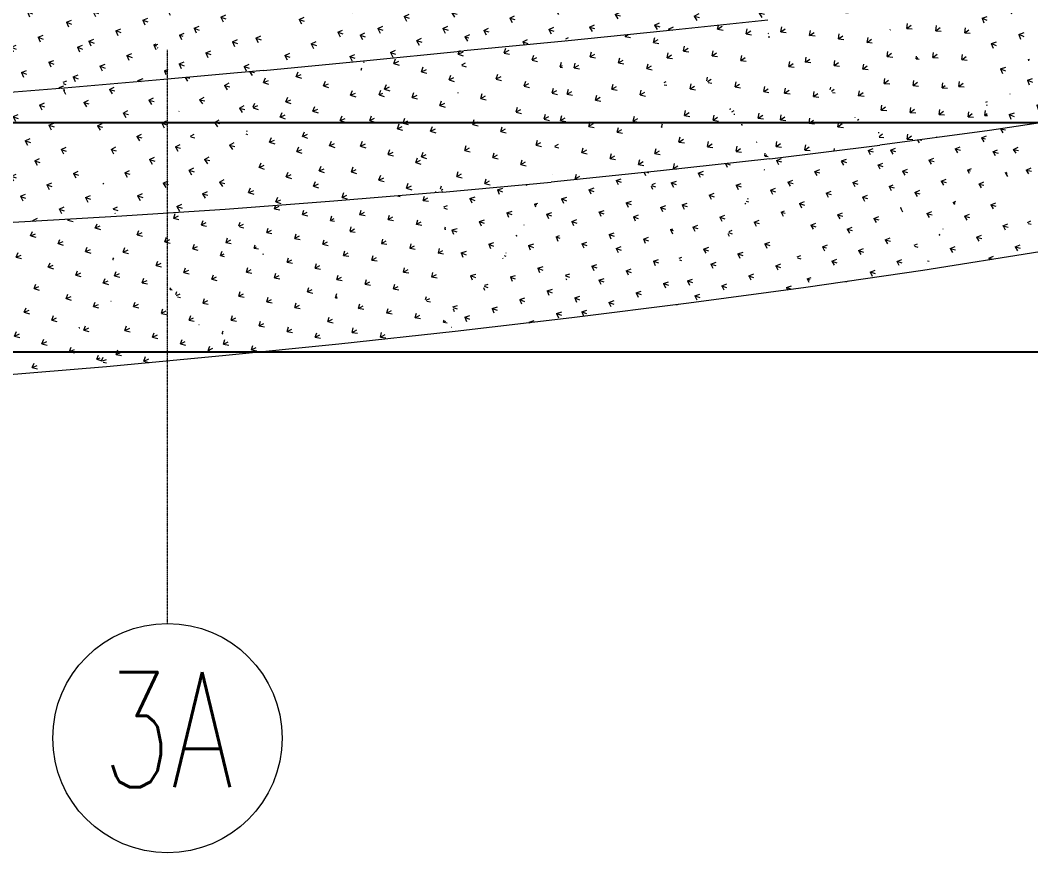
# Model space of a CAD drawing. Header units: millimetres. Extents: x 12827 to 178996, y -27589 to 73652.
# Drawn here: x 65843 to 74657, y -27589 to -20330 of the extents above; entities that cross this region are included whole.
import ezdxf

# ---------------------------------------------------------------- set-up
doc = ezdxf.new("R2010")
doc.units = ezdxf.units.MM
doc.linetypes.add('Grid Line__1_200_', pattern=[10.5, 6, -1.5, 1.5, -1.5])
for name, color, linetype, lineweight in [('A-ANNO-DIMS', 211, 'Continuous', 5), ('A-ANNO-NOTE', 131, 'Continuous', 25), ('A-FLOR', 192, 'Continuous', 9), ('A-FLOR-PATT', 8, 'Continuous', 9), ('S-GRID', 1, 'Continuous', 5), ('S-GRID-IDEN', 1, 'Continuous', 25)]:
    doc.layers.add(name, color=color, linetype=linetype, lineweight=lineweight)
doc.styles.add('RomanS', font='romans__.ttf', dxfattribs={"width": 0.7, "height": 1003.164557})
doc.styles.add('Swis721 BT_3', font='swiss.ttf', dxfattribs={"height": 567.642527})
doc.dimstyles.new('DLN_3mm', dxfattribs={"dimscale": 304.8, "dimtxt": 600, "dimasz": 1.312336, "dimexe": 0.656168, "dimexo": 0.0625, "dimgap": 0.656168, "dimtad": 1, "dimdec": 0, "dimzin": 0, "dimdsep": 46, "dimtxsty": 'Swis721 BT_3', "dimsah": 1, "dimcen": 0.09, "dimadec": 0, "dimazin": 0, "dimtfac": 1, "dimtdec": 4, "dimtix": 1, "dimtmove": 0, "dimatfit": 3, "dimfxl": 0.656168, "dimfxlon": 1, "dimtvp": 1, "dimtolj": 1, "dimtzin": 0, "dimarcsym": 2})

# ---------------------------------------------------------------- blocks, each defined once
blk = doc.blocks.new('Grid - Bubble - 10mm-1724413-Copy of 1_F')
at = {"layer": 'A-ANNO-NOTE', "lineweight": 5}
blk.add_circle((0, 0), 5, dxfattribs=at)
blk = doc.blocks.new('DIMBLOCK15-Copy of 1_F')
at = {"layer": 'A-ANNO-DIMS', "color": 0, "lineweight": -2, "transparency": 16777216}
for p, q in [((40689.3, -23039.7), (40689.3, -23420.7)), ((88339.3, -23039.7), (88339.3, -23420.7)), ((41089.3, -23220.7), (87939.3, -23220.7))]:
    blk.add_line(p, q, dxfattribs=at)
at = {"layer": 'A-ANNO-DIMS', "color": 0, "transparency": 16777216}
for points in [[(41089.3, -23154), (41089.3, -23287.4), (40689.3, -23220.7)], [(87939.3, -23154), (87939.3, -23287.4), (88339.3, -23220.7)]]:
    blk.add_solid(points, dxfattribs=at)
at = {"layer": 'Defpoints', "color": 0, "transparency": 16777216}
for p in [(40689.3, -23020.7), (88339.3, -23020.7), (88339.3, -23220.7)]:
    blk.add_point(p, dxfattribs=at)
at = {"layer": 'A-ANNO-DIMS', "color": 0, "transparency": 16777216, "insert": (64514.3, -22729), "char_height": 567.64, "width": 2628.571, "attachment_point": 5, "style": 'Swis721 BT_3'}
blk.add_mtext('\\A1;47650', dxfattribs=at)
blk = doc.blocks.new('DIMBLOCK16-Copy of 1_F')
at = {"layer": 'A-ANNO-DIMS', "color": 0, "lineweight": -2, "transparency": 16777216}
for p, q in [((40689.3, -21039.7), (40689.3, -21420.7)), ((75939.3, -21039.7), (75939.3, -21420.7)), ((41089.3, -21220.7), (75539.3, -21220.7))]:
    blk.add_line(p, q, dxfattribs=at)
at = {"layer": 'A-ANNO-DIMS', "color": 0, "transparency": 16777216}
for points in [[(41089.3, -21154), (41089.3, -21287.4), (40689.3, -21220.7)], [(75539.3, -21154), (75539.3, -21287.4), (75939.3, -21220.7)]]:
    blk.add_solid(points, dxfattribs=at)
at = {"layer": 'Defpoints', "color": 0, "transparency": 16777216}
for p in [(40689.3, -21020.7), (75939.3, -21020.7), (75939.3, -21220.7)]:
    blk.add_point(p, dxfattribs=at)
at = {"layer": 'A-ANNO-DIMS', "color": 0, "transparency": 16777216, "insert": (58314.3, -20729), "char_height": 567.64, "width": 2628.571, "attachment_point": 5, "style": 'Swis721 BT_3'}
blk.add_mtext('\\A1;35250', dxfattribs=at)

msp = doc.modelspace()

# ---------------------------------------------------------------- hatches: boundary and pattern name
at = {"layer": 'A-FLOR-PATT'}
h = msp.add_hatch(dxfattribs=at)
h.set_pattern_fill('FP_444', color=256, style=0, pattern_type=2)
h.set_pattern_definition([(344.424, (15079.83, 30607.51), (225.1671, 110.74505), [47.136, -308.383]), (299.632, (15079.83, 30607.5), (225.16764, 110.7443), [44.481, -192.752]), (26.19, (15079.83, 30607.51), (-117.29715, 206.20605), [47.049, -203.879])])
h.paths.add_polyline_path([(70593.79941, -20511.91643), (71025.07861, -19292.90542), (70177.19, -19358.16842), (70474.39604, -20181.24365)], flags=0)
h = msp.add_hatch(dxfattribs=at)
h.set_pattern_fill('FP_433', color=256, style=0, pattern_type=2)
h.set_pattern_definition([(344.625, (15178.03, 30085.25), (225.12186, 111.39595), [47.071, -307.962]), (299.695, (15178.03, 30085.25), (225.1203, 111.3981), [44.362, -192.237]), (26.328, (15178.03, 30085.25), (-117.20746, 205.52786), [47.095, -204.08])])
h.paths.add_polyline_path([(70593.79941, -20511.91643), (71478.14851, -20423.28326), (71025.07861, -19292.90542), (70625.15732, -20423.28326)], flags=0)
h = msp.add_hatch(dxfattribs=at)
h.set_pattern_fill('FP_445', color=256, style=0, pattern_type=2)
h.set_pattern_definition([(345.448, (14124.1, 29153.4), (223.0704, 114.25805), [47.158, -308.527]), (300.762, (14124.1, 29153.4), (223.07045, 114.2577), [44.432, -192.538]), (27.121, (14124.1, 29153.4), (-121.2015, 203.6297), [46.993, -203.637])])
h.paths.add_polyline_path([(71478.14851, -20423.28326), (71876.696, -19224.15351), (71025.07861, -19292.90542), (71426.3259, -20293.98948)], flags=0)
h = msp.add_hatch(dxfattribs=at)
h.set_pattern_fill('FP_435', color=256, style=0, pattern_type=2)
h.set_pattern_definition([(345.664, (14243.86, 28613.82), (223.0237, 114.95526), [47.09, -308.088]), (300.829, (14243.86, 28613.82), (223.0245, 114.9528), [44.304, -191.985]), (27.268, (14243.86, 28613.82), (-121.0936, 202.9013), [47.045, -203.862])])
h.paths.add_polyline_path([(71478.14851, -20423.28326), (72364.45132, -20329.90946), (71876.696, -19224.15351), (71509.18259, -20329.90946)], flags=0)
h = msp.add_hatch(dxfattribs=at)
h.set_pattern_fill('FP_432', color=256, style=0, pattern_type=2)
h.set_pattern_definition([(343.448, (16035.82, 32030.35), (227.1307, 107.3721), [47.108, -308.205]), (298.543, (16035.82, 32030.35), (227.1294, 107.3739), [44.523, -192.933]), (25.302, (16035.82, 32030.35), (-113.46, 208.59546), [47.106, -204.125])])
h.paths.add_polyline_path([(69712.77093, -20597.99516), (70177.19, -19358.16842), (69334.57356, -19422.24071), (69355.33525, -19486.78545)], flags=0)
h = msp.add_hatch(dxfattribs=at)
h.set_pattern_fill('FP_434', color=256, style=0, pattern_type=2)
h.set_pattern_definition([(343.633, (16112.11, 31529.91), (227.0849, 107.9766), [47.047, -307.805]), (298.6, (16112.11, 31529.9), (227.0842, 107.97745), [44.413, -192.458]), (25.43, (16112.11, 31529.9), (-113.386, 207.97025), [47.147, -204.302])])
h.paths.add_polyline_path([(69712.77093, -20597.99516), (70593.79941, -20511.91643), (70177.19, -19358.16842), (69745.01463, -20511.91643)], flags=0)
h = msp.add_hatch(dxfattribs=at)
h.set_pattern_fill('FP_443', color=256, style=0, pattern_type=2)
h.set_pattern_definition([(342.496, (17010, 33420.07), (229.00388, 104.0457), [47.077, -307.997]), (297.473, (17010, 33420.07), (229.0022, 104.04845), [44.558, -193.083]), (24.435, (17010, 33420.07), (-109.631, 210.8407), [47.162, -204.37])])
h.paths.add_polyline_path([(68836.19428, -20683.33477), (69334.57356, -19422.24071), (68498.06568, -19486.78545), (68516.28403, -19551.25546)], flags=0)
h = msp.add_hatch(dxfattribs=at)
h.set_pattern_fill('FP_431', color=256, style=0, pattern_type=2)
h.set_pattern_definition([(342.666, (17067.73, 32944.6), (228.95835, 104.60453), [47.018, -307.615]), (297.524, (17067.73, 32944.6), (228.9587, 104.6037), [44.456, -192.644]), (24.555, (17067.73, 32944.6), (-109.57175, 210.2633), [47.198, -204.524])])
h.paths.add_polyline_path([(68836.19428, -20683.33477), (69712.77093, -20597.99516), (69334.57356, -19422.24071), (68869.92015, -20597.99516)], flags=0)
h = msp.add_hatch(dxfattribs=at)
h.set_pattern_fill('FP_427', color=256, style=0, pattern_type=2)
h.set_pattern_definition([(340.418, (19246.35, 36056.77), (232.86075, 96.46785), [47.009, -307.553]), (295.174, (19246.35, 36056.77), (232.861, 96.4672), [44.606, -193.291]), (22.503, (19246.35, 36056.77), (-101.19445, 215.3008), [47.26, -204.792])])
h.paths.add_polyline_path([(67093.84983, -20847.93109), (67666.04187, -19551.25546), (66836.34258, -19614.62296)], flags=0)
h = msp.add_hatch(dxfattribs=at)
h.set_pattern_fill('FP_422', color=256, style=0, pattern_type=2)
h.set_pattern_definition([(340.554, (19255.33, 35631.9), (232.8201, 96.92177), [46.959, -307.227]), (295.215, (19255.33, 35631.9), (232.8193, 96.923), [44.524, -192.939]), (22.602, (19255.33, 35631.9), (-101.1632, 214.8363), [47.285, -204.903])])
h.paths.add_polyline_path([(67093.84983, -20847.93109), (67963.59933, -20767.23091), (67666.04187, -19551.25546), (67129.4609, -20767.23091)], flags=0)
h = msp.add_hatch(dxfattribs=at)
h.set_pattern_fill('FP_426', color=256, style=0, pattern_type=2)
h.set_pattern_definition([(341.486, (18080.2, 34767.6), (230.91894, 100.4168), [47.043, -307.777]), (296.348, (18080.2, 34767.6), (230.9198, 100.4149), [44.585, -193.203]), (23.502, (18080.2, 34767.6), (-105.537, 213.0851), [47.214, -204.594])])
h.paths.add_polyline_path([(67963.59933, -20767.23091), (68498.06568, -19486.78545), (67666.04187, -19551.25546)], flags=0)
h = msp.add_hatch(dxfattribs=at)
h.set_pattern_fill('FP_429', color=256, style=0, pattern_type=2)
h.set_pattern_definition([(341.641, (18118.4, 34317.19), (230.8749, 100.9295), [46.988, -307.416]), (296.395, (18118.4, 34317.19), (230.8754, 100.9302), [44.493, -192.801]), (23.613, (18118.4, 34317.19), (-105.4894, 212.55645), [47.245, -204.728])])
h.paths.add_polyline_path([(67963.59933, -20767.23091), (68836.19428, -20683.33477), (68498.06568, -19486.78545), (68295.17584, -19972.8579)], flags=0)
h = msp.add_hatch(dxfattribs=at)
h.set_pattern_fill('FP_425', color=256, style=0, pattern_type=2)
h.set_pattern_definition([(339.317, (20485.7, 37273.57), (234.77426, 92.2906), [46.974, -307.328]), (293.975, (20485.7, 37273.57), (234.7746, 92.2904), [44.617, -193.342]), (21.46, (20485.7, 37273.57), (-96.692, 217.4287), [47.299, -204.964])])
h.paths.add_polyline_path([(66225.80733, -20923.6794), (66836.34258, -19614.62296), (66006.80825, -19675.86015)], flags=0)
h = msp.add_hatch(dxfattribs=at)
h.set_pattern_fill('FP_420', color=256, style=0, pattern_type=2)
h.set_pattern_definition([(339.429, (20455.56, 36875.04), (234.7391, 92.66798), [46.932, -307.054]), (294.008, (20455.56, 36875.04), (234.7406, 92.6651), [44.551, -193.053]), (21.542, (20455.56, 36875.04), (-96.67325, 217.0483), [47.319, -205.05])])
h.paths.add_polyline_path([(66225.80733, -20923.6794), (67093.84983, -20847.93109), (66836.34258, -19614.62296), (66261.13584, -20847.93109)], flags=0)
h = msp.add_hatch(dxfattribs=at)
h.set_pattern_fill('FP_421', color=256, style=0, pattern_type=2)
h.set_pattern_definition([(338.286, (21700.86, 38035.47), (236.59527, 88.24137), [46.909, -306.899]), (292.797, (21700.86, 38035.47), (236.5953, 88.2389), [44.571, -193.14]), (20.453, (21700.86, 38035.47), (-92.10505, 219.1418), [47.346, -205.168])])
h.paths.add_polyline_path([(65358.33339, -20992.7199), (66225.80733, -20923.6794), (66006.80825, -19675.86015), (65392.33172, -20923.6794)], flags=0)
h = msp.add_hatch(dxfattribs=at)
h.set_pattern_fill('FP_279', color=256, style=0, pattern_type=2)
h.set_pattern_definition([(336.343, (24503.95, 29951.42), (240.40168, 79.61482), [46.506, -304.267]), (290.157, (24503.95, 29951.42), (240.4023, 79.6122), [44.015, -190.73]), (18.323, (24503.95, 29951.42), (-80.892, 220.3675), [47.483, -205.759])])
h.paths.add_polyline_path([(74296.87704, -21291.15838), (75021.4129, -19999.4823), (74137.45042, -20120.19518)], flags=0)
h = msp.add_hatch(dxfattribs=at)
h.set_pattern_fill('FP_266', color=256, style=0, pattern_type=2)
h.set_pattern_definition([(336.481, (24513.6, 29585.67), (240.32255, 80.10067), [46.443, -303.849]), (290.192, (24513.6, 29585.67), (240.3236, 80.0986), [43.928, -190.357]), (18.433, (24513.6, 29585.67), (-80.8681, 219.88635), [47.498, -205.823])])
h.paths.add_polyline_path([(74296.87704, -21291.15838), (75254.08178, -21147.05837), (75021.4129, -19999.4823), (74843.47999, -20316.69459)], flags=0)
h = msp.add_hatch(dxfattribs=at)
h.set_pattern_fill('FP_278', color=256, style=0, pattern_type=2)
h.set_pattern_definition([(37.578, (-30704.23, -19736.62), (25.94242, 233.44123), [46.561, -304.624]), (355.633, (-30704.23, -19736.62), (25.94165, 233.4414), [47.459, -205.656]), (83.659, (-30704.23, -19736.62), (-252.3804, 19.2732), [44.04, -190.839])])
h.paths.add_polyline_path([(74296.87704, -21291.15838), (74137.45042, -20120.19518), (73251.34093, -20229.60883), (73657.28075, -20641.76603)], flags=0)
h = msp.add_hatch(dxfattribs=at)
h.set_pattern_fill('FP_274', color=256, style=0, pattern_type=2)
h.set_pattern_definition([(35.059, (-30160.1, -15882.92), (37.28363, 232.56355), [46.694, -305.497]), (353.127, (-30160.1, -15882.92), (37.2816, 232.5638), [47.404, -205.419]), (80.892, (-30160.1, -15882.92), (-251.0061, 30.25774), [44.162, -191.37])])
h.paths.add_polyline_path([(73338.70596, -21420.53708), (73251.34093, -20229.60883), (72364.45132, -20329.90946), (72701.50854, -20707.22756)], flags=0)
h = msp.add_hatch(dxfattribs=at)
h.set_pattern_fill('FP_268', color=256, style=0, pattern_type=2)
h.set_pattern_definition([(37.693, (-30804.26, -19687.67), (25.84897, 233.83326), [46.611, -304.948]), (355.721, (-30804.26, -19687.67), (25.8491, 233.8331), [47.446, -205.599]), (83.692, (-30804.26, -19687.67), (-252.3394, 18.8796), [44.111, -191.147])])
h.paths.add_polyline_path([(73338.70596, -21420.53708), (74296.87704, -21291.15838), (73251.34093, -20229.60883), (73329.2149, -21291.15838)], flags=0)
h = msp.add_hatch(dxfattribs=at)
h.set_pattern_fill('FP_275', color=256, style=0, pattern_type=2)
h.set_pattern_definition([(32.598, (-29424.14, -12135.07), (48.37707, 231.16604), [46.821, -306.328]), (350.675, (-29424.14, -12135.07), (48.37716, 231.16607), [47.34, -205.138]), (78.18, (-29424.14, -12135.07), (-249.1409, 40.9099), [44.283, -191.891])])
h.paths.add_polyline_path([(72381.29211, -21537.3557), (72364.45132, -20329.90946), (71478.14851, -20423.28326), (72364.45132, -21516.58175)], flags=0)
h = msp.add_hatch(dxfattribs=at)
h.set_pattern_fill('FP_269', color=256, style=0, pattern_type=2)
h.set_pattern_definition([(35.146, (-30253.6, -15816.69), (37.21794, 232.85776), [46.729, -305.725]), (353.192, (-30253.6, -15816.69), (37.2189, 232.85686), [47.393, -205.369]), (80.919, (-30253.6, -15816.69), (-250.9797, 29.9628), [44.215, -191.598])])
h.paths.add_polyline_path([(72381.29211, -21537.3557), (73338.70596, -21420.53708), (72364.45132, -20329.90946), (72379.66279, -21420.53708)], flags=0)
h = msp.add_hatch(dxfattribs=at)
h.set_pattern_fill('FP_273', color=256, style=0, pattern_type=2)
h.set_pattern_definition([(30.196, (-28503.28, -8500.57), (59.1963, 229.27696), [46.941, -307.112]), (348.28, (-28503.28, -8500.57), (59.19684, 229.27636), [47.263, -204.808]), (75.523, (-28503.28, -8500.57), (-246.8154, 51.2035), [44.399, -192.396])])
h.paths.add_polyline_path([(71426.3259, -21643.74952), (71478.14851, -20423.28326), (70593.79941, -20511.91643), (71025.07861, -21098.24741)], flags=0)
h = msp.add_hatch(dxfattribs=at)
h.set_pattern_fill('FP_263', color=256, style=0, pattern_type=2)
h.set_pattern_definition([(32.655, (-29512.03, -12045.08), (48.34027, 231.35924), [46.843, -306.468]), (350.717, (-29512.03, -12045.08), (48.33987, 231.3592), [47.331, -205.1]), (78.199, (-29512.03, -12045.08), (-249.1252, 40.718), [44.317, -192.039])])
h.paths.add_polyline_path([(71426.3259, -21643.74952), (72381.29211, -21537.3557), (71478.14851, -20423.28326)], flags=0)
h = msp.add_hatch(dxfattribs=at)
h.set_pattern_fill('FP_272', color=256, style=0, pattern_type=2)
h.set_pattern_definition([(27.831, (-27379.02, -4981.22), (69.81673, 226.87723), [47.054, -307.85]), (345.924, (-27379.02, -4981.22), (69.81974, 226.8764), [47.173, -204.415]), (72.895, (-27379.02, -4981.22), (-244.03384, 61.1866), [44.508, -192.869])])
h.paths.add_polyline_path([(70474.39604, -21740.99142), (70593.79941, -20511.91643), (69712.77093, -20597.99516), (70177.19, -21294.96438)], flags=0)
h = msp.add_hatch(dxfattribs=at)
h.set_pattern_fill('FP_261', color=256, style=0, pattern_type=2)
h.set_pattern_definition([(30.214, (-28583.33, -8392.47), (59.18433, 229.33746), [46.948, -307.153]), (348.293, (-28583.33, -8392.47), (59.18535, 229.33756), [47.26, -204.795]), (75.529, (-28583.33, -8392.47), (-246.8116, 51.14536), [44.41, -192.441])])
h.paths.add_polyline_path([(70474.39604, -21740.99142), (71426.3259, -21643.74952), (70593.79941, -20511.91643), (70483.84299, -21643.74952)], flags=0)
h = msp.add_hatch(dxfattribs=at)
h.set_pattern_fill('FP_262', color=256, style=0, pattern_type=2)
h.set_pattern_definition([(25.441, (-25994.99, -1554.48), (80.47745, 223.85418), [47.16, -308.54]), (343.556, (-25994.99, -1554.48), (80.4772, 223.85503), [47.062, -203.934]), (70.226, (-25994.99, -1554.48), (-240.7291, 71.0519), [44.603, -193.278])])
h.paths.add_polyline_path([(69524.76064, -21829.31275), (69712.77093, -20597.99516), (68836.19428, -20683.33477), (69334.57356, -21512.78523)], flags=0)
h = msp.add_hatch(dxfattribs=at)
h.set_pattern_fill('FP_260', color=256, style=0, pattern_type=2)
h.set_pattern_definition([(27.789, (-27448.07, -4867.02), (69.83692, 226.7343), [47.04, -307.76]), (345.895, (-27448.07, -4867.02), (69.83863, 226.7342), [47.181, -204.45]), (72.88, (-27448.07, -4867.02), (-244.0445, 61.32356), [44.484, -192.763])])
h.paths.add_polyline_path([(69524.76064, -21829.31275), (70474.39604, -21740.99142), (69712.77093, -20597.99516), (69699.7404, -20683.33477)], flags=0)
h = msp.add_hatch(dxfattribs=at)
h.set_pattern_fill('FP_265', color=256, style=0, pattern_type=2)
h.set_pattern_definition([(22.954, (-24315.27, 1813.94), (91.3862, 220.05307), [47.254, -309.158]), (341.105, (-24315.27, 1813.94), (91.38435, 220.05345), [46.93, -203.363]), (67.447, (-24315.27, 1813.94), (-236.80445, 81.05624), [44.676, -193.598])])
h.paths.add_polyline_path([(68576.59828, -21908.88265), (68836.19428, -20683.33477), (67963.59933, -20767.23091), (68295.17584, -21384.76035)], flags=0)
h = msp.add_hatch(dxfattribs=at)
h.set_pattern_fill('FP_259', color=256, style=0, pattern_type=2)
h.set_pattern_definition([(25.322, (-26057.13, -1444.52), (80.52468, 223.45137), [47.124, -308.31]), (343.475, (-26057.13, -1444.52), (80.5242, 223.4517), [47.087, -204.045]), (70.183, (-26057.13, -1444.52), (-240.7602, 71.4288), [44.535, -192.983])])
h.paths.add_polyline_path([(68576.59828, -21908.88265), (69524.76064, -21829.31275), (68836.19428, -20683.33477), (68818.42337, -20767.23091)], flags=0)
h = msp.add_hatch(dxfattribs=at)
h.set_pattern_fill('FP_264', color=256, style=0, pattern_type=2)
h.set_pattern_definition([(347.861, (10219.51, 32183.52), (217.5002, 123.6612), [47.243, -309.088]), (303.384, (10219.51, 32183.52), (217.4988, 123.66466), [44.594, -193.239]), (29.621, (10219.51, 32183.52), (-130.8653, 198.5916), [46.912, -203.285])])
h.paths.add_polyline_path([(67629.0876, -21979.87023), (67963.59933, -20767.23091), (67093.84983, -20847.93109)], flags=0)
h = msp.add_hatch(dxfattribs=at)
h.set_pattern_fill('FP_258', color=256, style=0, pattern_type=2)
h.set_pattern_definition([(22.767, (-24385.18, 1924.28), (91.44037, 219.41985), [47.204, -308.831]), (340.982, (-24385.18, 1924.28), (91.44034, 219.4195), [46.974, -203.555]), (67.376, (-24385.18, 1924.28), (-236.85395, 81.64186), [44.571, -193.14])])
h.paths.add_polyline_path([(67629.0876, -21979.87023), (68576.59828, -21908.88265), (67963.59933, -20767.23091), (67666.04187, -21845.90721)], flags=0)
h = msp.add_hatch(dxfattribs=at)
h.set_pattern_fill('FP_256', color=256, style=0, pattern_type=2)
h.set_pattern_definition([(344.996, (14172.12, 33828.5), (224.2358, 112.38173), [47.111, -308.223]), (300.208, (14172.12, 33828.5), (224.2356, 112.3832), [44.341, -192.145]), (26.619, (14172.12, 33828.5), (-118.98405, 204.3729), [47.029, -203.792])])
h.paths.add_polyline_path([(66681.40719, -22042.44462), (67093.84983, -20847.93109), (66225.80733, -20923.6794)], flags=0)
h = msp.add_hatch(dxfattribs=at)
h.set_pattern_fill('FP_271', color=256, style=0, pattern_type=2)
h.set_pattern_definition([(344.809, (13703.16, 33323.56), (224.2678, 111.77923), [47.168, -308.596]), (300.148, (13703.16, 33323.56), (224.26785, 111.77955), [44.451, -192.62]), (26.493, (13703.16, 33323.56), (-119.06604, 205.00145), [46.984, -203.597])])
h.paths.add_polyline_path([(66681.40719, -22042.44462), (67629.0876, -21979.87023), (67093.84983, -20847.93109), (66836.34258, -21593.72181)], flags=0)
h = msp.add_hatch(dxfattribs=at)
h.set_pattern_fill('FP_253', color=256, style=0, pattern_type=2)
h.set_pattern_definition([(342.034, (18311.08, 35202.1), (230.4975, 100.38947), [46.956, -307.208]), (296.91, (18311.08, 35202.1), (230.4974, 100.3892), [44.079, -191.009]), (23.535, (18311.08, 35202.1), (-106.3995, 209.6316), [47.139, -204.271])])
h.paths.add_polyline_path([(65732.73566, -22096.77495), (66225.80733, -20923.6794), (65358.33339, -20992.7199)], flags=0)
h = msp.add_hatch(dxfattribs=at)
h.set_pattern_fill('FP_249', color=256, style=0, pattern_type=2)
h.set_pattern_definition([(341.824, (17785.64, 34779.52), (230.53842, 99.70347), [47.027, -307.672]), (296.846, (17785.64, 34779.52), (230.53725, 99.70734), [44.204, -191.551]), (23.388, (17785.64, 34779.52), (-106.4638, 210.3472), [47.095, -204.079])])
h.paths.add_polyline_path([(65732.73566, -22096.77495), (66681.40719, -22042.44462), (66225.80733, -20923.6794), (66006.80825, -21444.71288)], flags=0)
h = msp.add_hatch(dxfattribs=at)
h.set_pattern_fill('FP_110', color=256, style=0, pattern_type=2)
h.set_pattern_definition([(347.268, (25489.31, 14637.65), (226.8264, 103.18977), [46.075, -301.446]), (301.956, (25489.3, 14637.65), (226.8266, 103.1876), [39.73, -172.163]), (24.462, (25489.31, 14637.65), (-112.1494, 179.78094), [46.724, -202.471])])
h.paths.add_polyline_path([(74734.97434, -22348.50348), (75254.08178, -21147.05837), (74296.87704, -21291.15838)], flags=0)
h = msp.add_hatch(dxfattribs=at)
h.set_pattern_fill('FP_111', color=256, style=0, pattern_type=2)
h.set_pattern_definition([(345.526, (26785.95, 16288.08), (229.92172, 97.42022), [46.017, -301.067]), (299.957, (26785.95, 16288.08), (229.9219, 97.4197), [39.857, -172.713]), (22.963, (26785.95, 16288.08), (-106.147, 184.1704), [46.82, -202.889])])
h.paths.add_polyline_path([(73716.0982, -22511.77567), (74296.87704, -21291.15838), (73338.70596, -21420.53708)], flags=0)
h = msp.add_hatch(dxfattribs=at)
h.set_pattern_fill('FP_102', color=256, style=0, pattern_type=2)
h.set_pattern_definition([(345.98, (27263.67, 15736.14), (229.8172, 98.8201), [45.835, -299.874]), (300.044, (27263.67, 15736.14), (229.8169, 98.8207), [39.545, -171.363]), (23.267, (27263.67, 15736.14), (-105.5924, 182.5721), [46.906, -203.257])])
h.paths.add_polyline_path([(73716.0982, -22511.77567), (74734.97434, -22348.50348), (74296.87704, -21291.15838), (73793.78433, -22348.50348)], flags=0)
h = msp.add_hatch(dxfattribs=at)
h.set_pattern_fill('FP_113', color=256, style=0, pattern_type=2)
h.set_pattern_definition([(343.839, (28089.83, 17892.97), (232.7787, 91.78814), [45.951, -300.636]), (298.003, (28089.83, 17892.97), (232.7798, 91.7863), [39.979, -173.241]), (21.52, (28089.83, 17892.97), (-100.1123, 188.25666), [46.917, -203.306])])
h.paths.add_polyline_path([(72695.51701, -22660.89159), (73338.70596, -21420.53708), (72381.29211, -21537.3557)], flags=0)
h = msp.add_hatch(dxfattribs=at)
h.set_pattern_fill('FP_106', color=256, style=0, pattern_type=2)
h.set_pattern_definition([(344.278, (28528.84, 17351.84), (232.6701, 93.14825), [45.774, -299.475]), (298.094, (28528.84, 17351.84), (232.6695, 93.1487), [39.682, -171.954]), (21.818, (28528.84, 17351.84), (-99.66216, 186.7012), [46.992, -203.631])])
h.paths.add_polyline_path([(72695.51701, -22660.89159), (73716.0982, -22511.77567), (73338.70596, -21420.53708), (73251.34093, -21589.01573)], flags=0)
h = msp.add_hatch(dxfattribs=at)
h.set_pattern_fill('FP_109', color=256, style=0, pattern_type=2)
h.set_pattern_definition([(342.199, (29415.45, 19446.21), (235.4232, 86.258), [45.876, -300.142]), (296.088, (29415.45, 19446.2), (235.4227, 86.2584), [40.092, -173.732]), (20.123, (29415.45, 19446.2), (-94.02944, 192.0392), [47.011, -203.716])])
h.paths.add_polyline_path([(71674.54312, -22797.83241), (72381.29211, -21537.3557), (71426.3259, -21643.74952), (71659.53591, -22728.05656)], flags=0)
h = msp.add_hatch(dxfattribs=at)
h.set_pattern_fill('FP_99', color=256, style=0, pattern_type=2)
h.set_pattern_definition([(342.618, (29812.12, 18923), (235.31082, 87.56472), [45.705, -299.025]), (296.18, (29812.12, 18923), (235.3098, 87.5673), [39.812, -172.52]), (20.412, (29812.12, 18923), (-93.67886, 190.5496), [47.077, -203.999])])
h.paths.add_polyline_path([(71674.54312, -22797.83241), (72695.51701, -22660.89159), (72381.29211, -21537.3557), (71751.32581, -22660.89159)], flags=0)
h = msp.add_hatch(dxfattribs=at)
h.set_pattern_fill('FP_108', color=256, style=0, pattern_type=2)
h.set_pattern_definition([(340.584, (30748.05, 20950.27), (237.87085, 80.75547), [45.797, -299.624]), (294.202, (30748.05, 20950.27), (237.871, 80.7564), [40.205, -174.223]), (18.752, (30748.05, 20950.27), (-87.9052, 195.5816), [47.101, -204.104])])
h.paths.add_polyline_path([(70654.48886, -22924.57933), (71426.3259, -21643.74952), (70474.39604, -21740.99142)], flags=0)
h = msp.add_hatch(dxfattribs=at)
h.set_pattern_fill('FP_97', color=256, style=0, pattern_type=2)
h.set_pattern_definition([(340.996, (31125.81, 20443.18), (237.75333, 82.05154), [45.627, -298.513]), (294.296, (31125.8, 20443.18), (237.753, 82.0518), [39.933, -173.044]), (19.04, (31125.8, 20443.18), (-87.6288, 194.1148), [47.159, -204.355])])
h.paths.add_polyline_path([(70654.48886, -22924.57933), (71674.54312, -22797.83241), (71426.3259, -21643.74952)], flags=0)
h = msp.add_hatch(dxfattribs=at)
h.set_pattern_fill('FP_98', color=256, style=0, pattern_type=2)
h.set_pattern_definition([(338.99, (32009.32, 22434.13), (240.09567, 75.309), [45.728, -299.172]), (292.367, (32009.32, 22434.13), (240.0962, 75.3074), [40.341, -174.812]), (17.415, (32009.32, 22434.13), (-81.8765, 198.9653), [47.181, -204.449])])
h.paths.add_polyline_path([(69636.64249, -23043.08321), (70474.39604, -21740.99142), (69524.76064, -21829.31275)], flags=0)
h = msp.add_hatch(dxfattribs=at)
h.set_pattern_fill('FP_96', color=256, style=0, pattern_type=2)
h.set_pattern_definition([(339.431, (32421.93, 21926.17), (239.96352, 76.70964), [45.544, -297.97]), (292.472, (32421.93, 21926.17), (239.9631, 76.7104), [40.054, -173.566]), (17.728, (32421.93, 21926.17), (-81.6528, 197.3977), [47.236, -204.69])])
h.paths.add_polyline_path([(69636.64249, -23043.08321), (70654.48886, -22924.57933), (70474.39604, -21740.99142), (69712.88676, -22924.57933)], flags=0)
h = msp.add_hatch(dxfattribs=at)
h.set_pattern_fill('FP_105', color=256, style=0, pattern_type=2)
h.set_pattern_definition([(28.638, (-19169.81, -16436.18), (57.62303, 208.46583), [46.033, -301.167]), (350.34, (-19169.8, -16436.18), (57.62185, 208.46585), [46.998, -203.659]), (74.548, (-19169.8, -16436.18), (-247.10255, 42.0642), [40.553, -175.73])])
h.paths.add_polyline_path([(69636.64249, -23043.08321), (69524.76064, -21829.31275), (68576.59828, -21908.88265), (69381.22919, -22769.80223)], flags=0)
h = msp.add_hatch(dxfattribs=at)
h.set_pattern_fill('FP_101', color=256, style=0, pattern_type=2)
h.set_pattern_definition([(26.666, (-18893.52, -12896.41), (67.0265, 207.73599), [46.261, -302.66]), (348.198, (-18893.52, -12896.4), (67.0281, 207.7352), [46.888, -203.18]), (72.117, (-18893.52, -12896.4), (-244.7818, 51.1463), [40.928, -177.354])])
h.paths.add_polyline_path([(68621.36934, -23154.13089), (68576.59828, -21908.88265), (67629.0876, -21979.87023), (68576.59828, -23101.14908)], flags=0)
h = msp.add_hatch(dxfattribs=at)
h.set_pattern_fill('FP_95', color=256, style=0, pattern_type=2)
h.set_pattern_definition([(29.156, (-19472.77, -16283.15), (57.2787, 210.23395), [46.196, -302.236]), (350.693, (-19472.77, -16283.15), (57.278, 210.2343), [46.931, -203.369]), (74.76, (-19472.77, -16283.15), (-247.0059, 40.4792), [40.856, -177.041])])
h.paths.add_polyline_path([(68621.36934, -23154.13089), (69636.64249, -23043.08321), (68576.59828, -21908.88265), (68617.37678, -23043.08321)], flags=0)
h = msp.add_hatch(dxfattribs=at)
h.set_pattern_fill('FP_100', color=256, style=0, pattern_type=2)
h.set_pattern_definition([(24.736, (-18528.3, -9372.62), (76.1585, 206.6959), [46.466, -303.999]), (346.072, (-18528.3, -9372.62), (76.16117, 206.69487), [46.778, -202.706]), (69.773, (-18528.3, -9372.62), (-242.1499, 60.0492), [41.302, -178.977])])
h.paths.add_polyline_path([(67607.84292, -23257.00619), (67629.0876, -21979.87023), (66681.40719, -22042.44462)], flags=0)
h = msp.add_hatch(dxfattribs=at)
h.set_pattern_fill('FP_94', color=256, style=0, pattern_type=2)
h.set_pattern_definition([(27.174, (-19183.97, -12694.9), (66.74668, 209.48275), [46.414, -303.663]), (348.54, (-19183.97, -12694.9), (66.74653, 209.48287), [46.813, -202.856]), (72.327, (-19183.97, -12694.9), (-244.69117, 49.60445), [41.224, -178.636])])
h.paths.add_polyline_path([(67607.84292, -23257.00619), (68621.36934, -23154.13089), (67629.0876, -21979.87023)], flags=0)
h = msp.add_hatch(dxfattribs=at)
h.set_pattern_fill('FP_92', color=256, style=0, pattern_type=2)
h.set_pattern_definition([(23.29, (-18294.4, -5624.09), (84.81327, 206.84565), [46.766, -305.964]), (344.266, (-18294.4, -5624.09), (84.8137, 206.84624), [46.591, -201.894]), (67.705, (-18294.4, -5624.09), (-239.1743, 67.38106), [41.917, -181.642])])
h.paths.add_polyline_path([(65582.40868, -23434.97676), (66595.15784, -23350.89339), (65732.73566, -22096.77495), (65591.85419, -23350.89339)], flags=0)
h = msp.add_hatch(dxfattribs=at)
h.set_pattern_fill('FP_91', color=256, style=0, pattern_type=2)
h.set_pattern_definition([(22.853, (-18060.23, -5903.57), (84.95983, 205.33132), [46.646, -305.18]), (343.98, (-18060.23, -5903.57), (84.96025, 205.3312), [46.672, -202.244]), (67.521, (-18060.23, -5903.57), (-239.2473, 68.69654), [41.665, -180.549])])
h.paths.add_polyline_path([(66595.15784, -23350.89339), (66681.40719, -22042.44462), (65732.73566, -22096.77495)], flags=0)
h = msp.add_hatch(dxfattribs=at)
h.set_pattern_fill('FP_107', color=256, style=0, pattern_type=2)
h.set_pattern_definition([(25.216, (-18794.02, -9126.98), (75.94525, 208.3546), [46.604, -304.904]), (346.391, (-18794.02, -9126.98), (75.94685, 208.35383), [46.699, -202.361]), (69.973, (-18794.02, -9126.98), (-242.06664, 58.6014), [41.581, -180.183])])
h.paths.add_polyline_path([(66595.15784, -23350.89339), (67607.84292, -23257.00619), (66681.40719, -22042.44462), (66601.34662, -23257.00619)], flags=0)

# ---------------------------------------------------------------- linework, layer by layer
at = {"layer": 'A-FLOR'}
for p, q in [((72364.45132, -20329.90946), (71478.14851, -20423.28326)), ((71478.14851, -20423.28326), (70593.79941, -20511.91643)), ((70593.79941, -20511.91643), (69712.77093, -20597.99516)), ((68836.19428, -20683.33477), (69712.77093, -20597.99516)), ((67963.59933, -20767.23091), (68836.19428, -20683.33477)), ((67963.59933, -20767.23091), (67093.84983, -20847.93109)), ((67093.84983, -20847.93109), (66225.80733, -20923.6794)), ((66225.80733, -20923.6794), (65358.33339, -20992.7199)), ((75254.08178, -21147.05837), (74296.87704, -21291.15838)), ((74296.87704, -21291.15838), (73338.70596, -21420.53708)), ((72381.29211, -21537.3557), (73338.70596, -21420.53708)), ((72381.29211, -21537.3557), (71426.3259, -21643.74952)), ((71426.3259, -21643.74952), (70474.39604, -21740.99142)), ((69524.76064, -21829.31275), (70474.39604, -21740.99142)), ((69524.76064, -21829.31275), (68576.59828, -21908.88265)), ((68576.59828, -21908.88265), (67629.0876, -21979.87023)), ((67629.0876, -21979.87023), (66681.40719, -22042.44462)), ((66681.40719, -22042.44462), (65732.73566, -22096.77495)), ((74734.97434, -22348.50348), (73716.0982, -22511.77567)), ((73716.0982, -22511.77567), (72695.51701, -22660.89159)), ((72695.51701, -22660.89159), (71674.54312, -22797.83241)), ((71674.54312, -22797.83241), (70654.48886, -22924.57933)), ((70654.48886, -22924.57933), (69636.64249, -23043.08321)), ((69636.64249, -23043.08321), (68621.36934, -23154.13089)), ((68621.36934, -23154.13089), (67607.84292, -23257.00619)), ((67607.84292, -23257.00619), (66595.15784, -23350.89339)), ((66595.15784, -23350.89339), (65582.40868, -23434.97676))]:
    msp.add_line(p, q, dxfattribs=at)
at = {"layer": 'S-GRID', "linetype": 'Grid Line__1_200_'}
msp.add_line((67126.79297, -25589.39423), (67126.79297, -20589.39423), dxfattribs=at)

# ---------------------------------------------------------------- block references
at = {"layer": 'S-GRID-IDEN', "lineweight": 5, "xscale": 199.9999999999999, "yscale": 199.9999999999999, "zscale": 199.9999999999999}
msp.add_blockref('Grid - Bubble - 10mm-1724413-Copy of 1_F', (67126.79297, -26589.39423), dxfattribs=at)

# ---------------------------------------------------------------- texts
at = {"layer": 'S-GRID-IDEN', "lineweight": 5, "insert": (67129.47852, -26014.49309), "char_height": 1003.164557, "width": 1500, "attachment_point": 2, "line_spacing_factor": 0.964689, "style": 'RomanS'}
msp.add_mtext('3A', dxfattribs=at)

# ---------------------------------------------------------------- dimensions: what is measured, and where the dimension line sits
at = {"layer": 'A-ANNO-DIMS'}
for base, p1, p2, override, picture, middle in [((75939.29297, -21220.6954), (40689.29296, -21020.6954), (75939.29297, -21020.6954), {"dimpost": '<>', "dimfxl": 35250.000007}, 'DIMBLOCK16-Copy of 1_F', (58314.29297, -20728.97415)), ((88339.29296, -23220.6954), (40689.29296, -23020.6954), (88339.29296, -23020.6954), {"dimpost": '<>', "dimfxl": 47650}, 'DIMBLOCK15-Copy of 1_F', (64514.29296, -22728.97415))]:
    dim = msp.add_linear_dim(base=base, p1=p1, p2=p2, dimstyle='DLN_3mm', override=override, dxfattribs=at)
    dim.commit()
    dim.dimension.update_dxf_attribs({"geometry": picture, "text_midpoint": middle})

doc.saveas('drawing.dxf')
